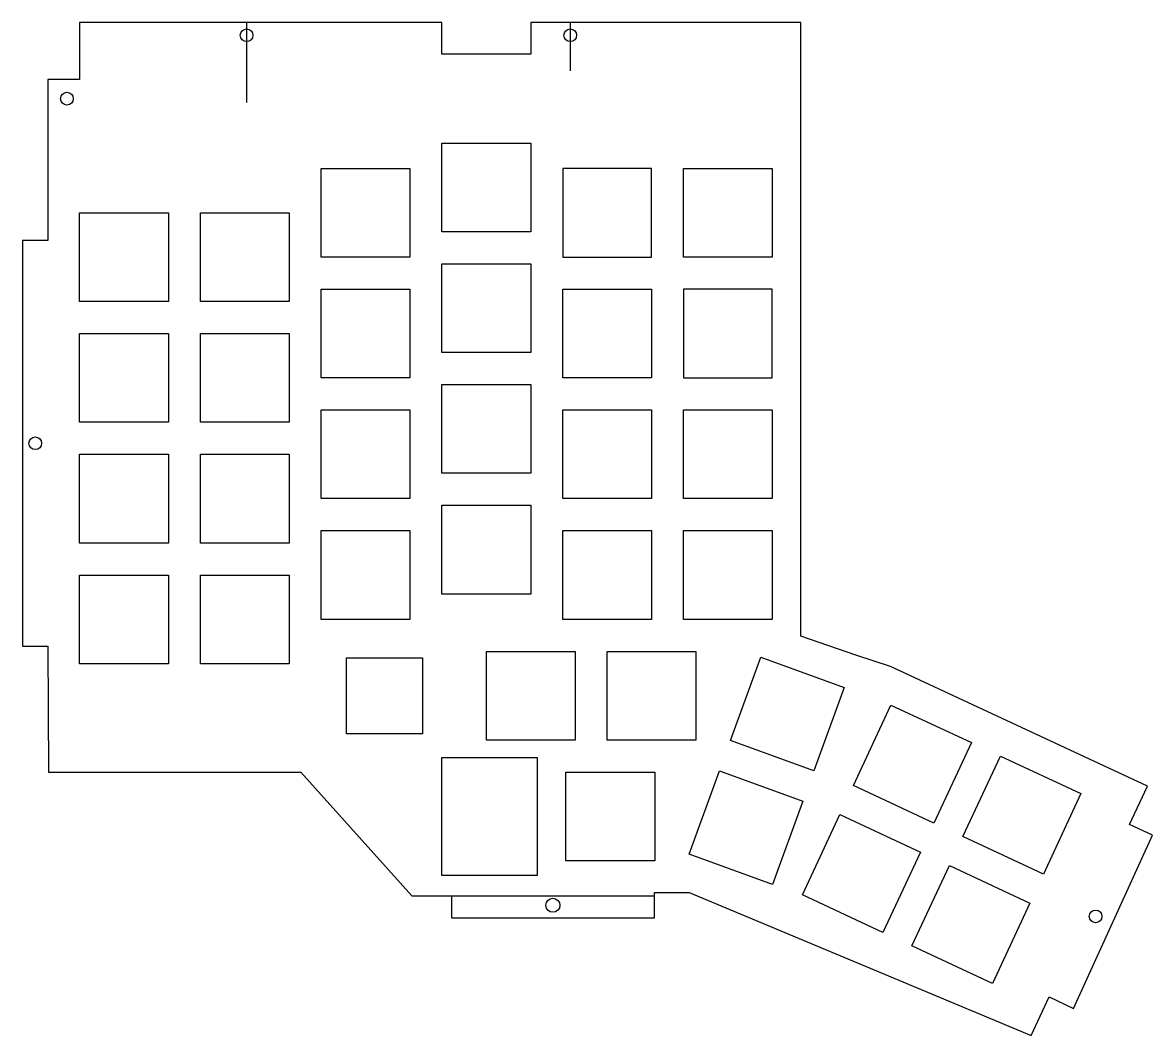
# Model space of a CAD drawing. Header units: millimetres. Extents: x -184 to -6, y -103 to 57.
import ezdxf

# ---------------------------------------------------------------- set-up
doc = ezdxf.new("R2010")
doc.units = ezdxf.units.MM
doc.layers.get('0').update_dxf_attribs({"linetype": 'CONTINUOUS'})

msp = doc.modelspace()

# ---------------------------------------------------------------- linework, layer by layer
for p, q in [((-148.76, 56.6), (-148.76, 44)), ((-97.71, 56.6), (-97.71, 49)), ((-116.43, -81.14), (-84.43, -81.14))]:
    msp.add_line(p, q)
for points in [[(-184.08, 22.23), (-184.08, -41.77), (-180.09, -41.77), (-180, -61.65), (-140.19, -61.65), (-122.68, -81.15), (-116.43, -81.14), (-116.43, -84.65), (-100.43, -84.65), (-84.43, -84.65), (-84.43, -80.65), (-78.94, -80.65), (-25.01, -103.18), (-22.18, -97.11), (-18.32, -98.91), (-5.87, -71.61), (-9.5, -69.92), (-6.67, -63.86), (-47.18, -44.97), (-52.63, -43.21), (-61.31, -40.19), (-61.31, -11.5), (-61.31, 56.6), (-73, 56.6), (-103.93, 56.6), (-103.93, 51.6), (-117.93, 51.6), (-117.93, 56.6), (-122.43, 56.6), (-175.08, 56.6), (-175.08, 47.6), (-180.08, 47.6), (-180.08, 22.23)], [(-117.93, 23.6), (-117.93, 37.6), (-103.93, 37.6), (-103.93, 23.6)], [(-136.98, 19.6), (-136.98, 33.6), (-122.98, 33.6), (-122.98, 19.6)], [(-98.88, 33.6), (-98.88, 19.6), (-84.88, 19.6), (-84.88, 33.6)], [(-65.83, 19.6), (-79.83, 19.6), (-79.83, 33.6), (-65.83, 33.6)], [(-175.08, 12.6), (-175.08, 26.6), (-161.08, 26.6), (-161.08, 12.6)], [(-156.03, 12.6), (-156.03, 26.6), (-142.03, 26.6), (-142.03, 12.6)], [(-117.93, 18.55), (-103.93, 18.55), (-103.93, 4.55), (-117.93, 4.55)], [(-122.98, 14.55), (-122.98, 0.55), (-136.98, 0.55), (-136.98, 14.55)], [(-98.88, 14.55), (-84.88, 14.55), (-84.88, 0.55), (-98.88, 0.55)], [(-79.83, 14.55), (-79.83, 0.55), (-65.83, 0.55), (-65.83, 14.55)], [(-161.08, -6.45), (-175.08, -6.45), (-175.08, 7.55), (-161.08, 7.55)], [(-156.03, 7.55), (-142.03, 7.55), (-142.03, -6.45), (-156.03, -6.45)], [(-103.93, -0.5), (-103.93, -14.5), (-117.93, -14.5), (-117.93, -0.5)], [(-122.98, -18.5), (-136.98, -18.5), (-136.98, -4.5), (-122.98, -4.5)], [(-84.88, -18.5), (-98.88, -18.5), (-98.88, -4.5), (-84.88, -4.5)], [(-65.83, -18.5), (-79.83, -18.5), (-79.83, -4.5), (-65.83, -4.5)], [(-161.08, -11.5), (-161.08, -25.5), (-175.08, -25.5), (-175.08, -11.5)], [(-156.03, -11.5), (-142.03, -11.5), (-142.03, -25.5), (-156.03, -25.5)], [(-103.93, -33.55), (-117.93, -33.55), (-117.93, -19.55), (-103.93, -19.55)], [(-136.98, -23.55), (-122.98, -23.55), (-122.98, -37.55), (-136.98, -37.55)], [(-98.88, -23.55), (-84.88, -23.55), (-84.88, -37.55), (-98.88, -37.55)], [(-65.83, -37.55), (-79.83, -37.55), (-79.83, -23.55), (-65.83, -23.55)], [(-161.08, -30.55), (-161.08, -44.55), (-175.08, -44.55), (-175.08, -30.55)], [(-142.03, -30.55), (-142.03, -44.55), (-156.03, -44.55), (-156.03, -30.55)], [(-96.93, -42.6), (-96.93, -56.6), (-110.93, -56.6), (-110.93, -42.6)], [(-77.88, -42.6), (-77.88, -56.6), (-91.88, -56.6), (-91.88, -42.6)], [(-120.98, -43.6), (-120.98, -55.6), (-132.98, -55.6), (-132.98, -49.55), (-132.98, -43.6)], [(-67.64, -43.52), (-54.48, -48.31), (-59.27, -61.46), (-72.43, -56.67)], [(-53.02, -63.76), (-47.11, -51.07), (-34.42, -56.98), (-40.33, -69.67)], [(-102.93, -59.35), (-102.93, -77.95), (-117.93, -77.95), (-117.93, -59.35)], [(-35.76, -71.81), (-29.84, -59.12), (-17.15, -65.03), (-23.07, -77.72)], [(-84.38, -61.65), (-84.38, -75.65), (-98.38, -75.65), (-98.38, -61.65)], [(-61, -66.21), (-65.79, -79.36), (-78.94, -74.57), (-74.16, -61.42)], [(-42.47, -74.25), (-48.39, -86.94), (-61.07, -81.02), (-55.16, -68.33)], [(-25.2, -82.3), (-31.12, -94.99), (-43.81, -89.07), (-37.89, -76.38)]]:
    msp.add_lwpolyline(points, close=True)
for centre, radius in [((-148.75, 54.6), 1), ((-97.7, 54.6), 1), ((-177.08, 44.6), 1), ((-182.08, -9.77), 1), ((-100.43, -82.65), 1.1), ((-14.83, -84.4), 1)]:
    msp.add_circle(centre, radius)

doc.saveas('drawing.dxf')
